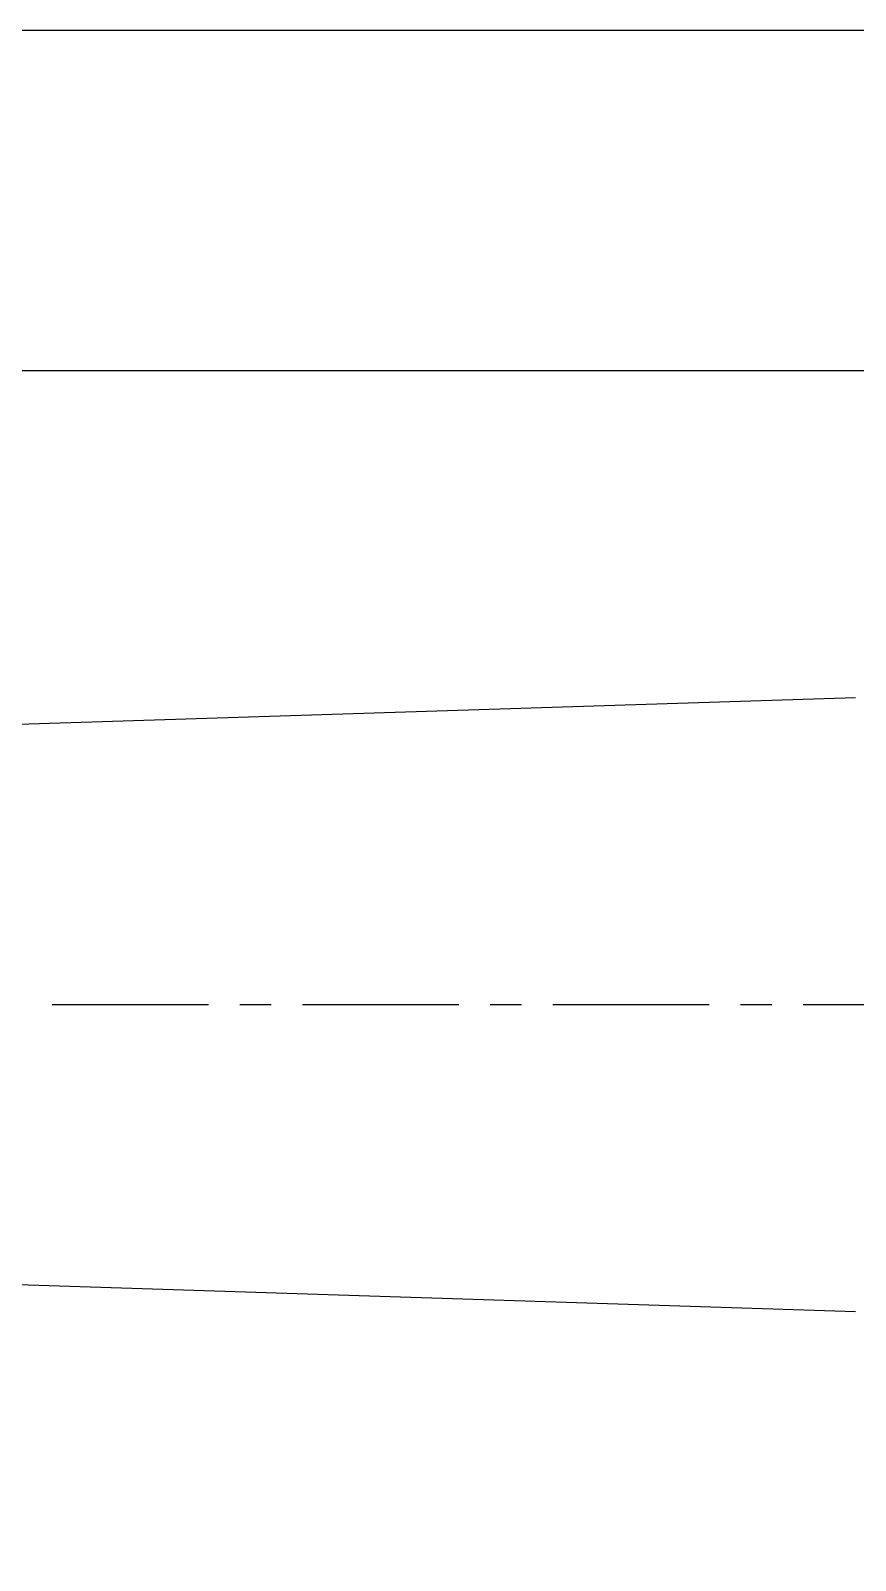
# Model space of a CAD drawing. Extents: x 8340 to 8934, y -6177 to -5757.
# Drawn here: x 8723.9 to 8770, y -5842.7 to -5757.1 of the extents above; entities that cross this region are included whole.
import ezdxf

# ---------------------------------------------------------------- set-up
doc = ezdxf.new("R2010")
doc.units = 0
doc.header["$LTSCALE"] = 7
doc.header["$MEASUREMENT"] = 0
doc.linetypes.add('CENTER', pattern=[2, 1.25, -0.25, 0.25, -0.25])
doc.layers.get('0').update_dxf_attribs({"color": 2, "linetype": 'CONTINUOUS'})
doc.layers.add('CL', color=1, linetype='CENTER')
doc.layers.add('TXT', color=4, linetype='CONTINUOUS')

msp = doc.modelspace()

# ---------------------------------------------------------------- linework, layer by layer
at = {"color": 7, "linetype": 'Continuous'}
for p, q in [((8769.99603, -5794.45346), (8656.28485, -5798.08747)), ((8769.99603, -5828.78338), (8656.28485, -5825.14936))]:
    msp.add_line(p, q, dxfattribs=at)
at = {"linetype": 'Continuous'}
msp.add_lwpolyline([(8340.07233, -6177.14222), (8934.07233, -6177.14222), (8934.07233, -5757.14222), (8340.07233, -5757.14222)], close=True, dxfattribs=at)
at = {"layer": 'CL'}
msp.add_line((8817.81676, -5811.61842), (8653.31679, -5811.61841), dxfattribs=at)
at = {"layer": 'TXT', "color": 4}
msp.add_lwpolyline([(8366.07233, -5776.14222), (8920.07233, -5776.14222), (8920.07233, -6166.14222), (8366.07233, -6166.14222)], close=True, dxfattribs=at)

doc.saveas('drawing.dxf')
